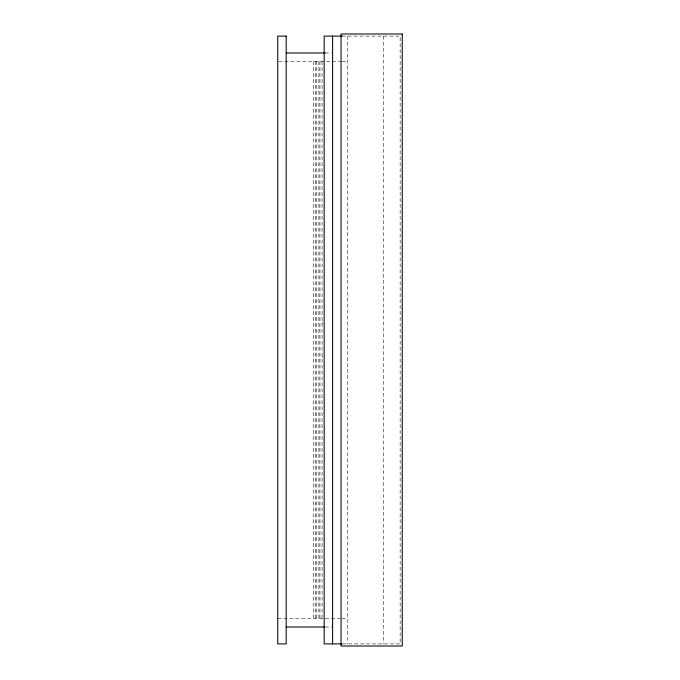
<?xml version="1.0" encoding="UTF-8"?>
<svg xmlns="http://www.w3.org/2000/svg" width="680" height="680" viewBox="0 0 680 680"><rect width="100%" height="100%" fill="white"/><g stroke="black" fill="none" stroke-linecap="round" stroke-linejoin="round"><path stroke-width="0.51" stroke-dasharray="3.4 2.55" d="M342.108 36.108L400.146 36.108L400.146 643.892L341.054 643.892M325.227 52.989L331.559 52.989M278.8 61.438L341.054 61.438M342.108 61.438L347.387 61.438M322.065 323.119L323.119 323.119M322.065 356.881L323.119 356.881M277.746 618.562L340 618.562M342.108 618.562L347.387 618.562M325.227 627.011L332.613 627.011M383.265 36.108L383.265 643.892M347.387 36.108L347.387 643.892M322.065 61.438L322.065 618.562M319.949 61.438L319.949 618.562M318.894 61.438L318.894 618.562M316.786 61.438L316.786 618.562M315.732 61.438L315.732 618.562M313.625 61.438L313.625 618.562"/><path stroke-width="1.02" d="M342.108 36.108L324.173 36.108L324.173 643.892L342.108 643.892M286.186 52.989L325.227 52.989M286.186 627.011L324.173 627.011M332.613 36.108L332.613 643.892M402.254 34L341.054 34L341.054 646L402.254 646L402.254 34M286.186 36.108L277.746 36.108L277.746 643.892L286.186 643.892L286.186 36.108"/></g></svg>
